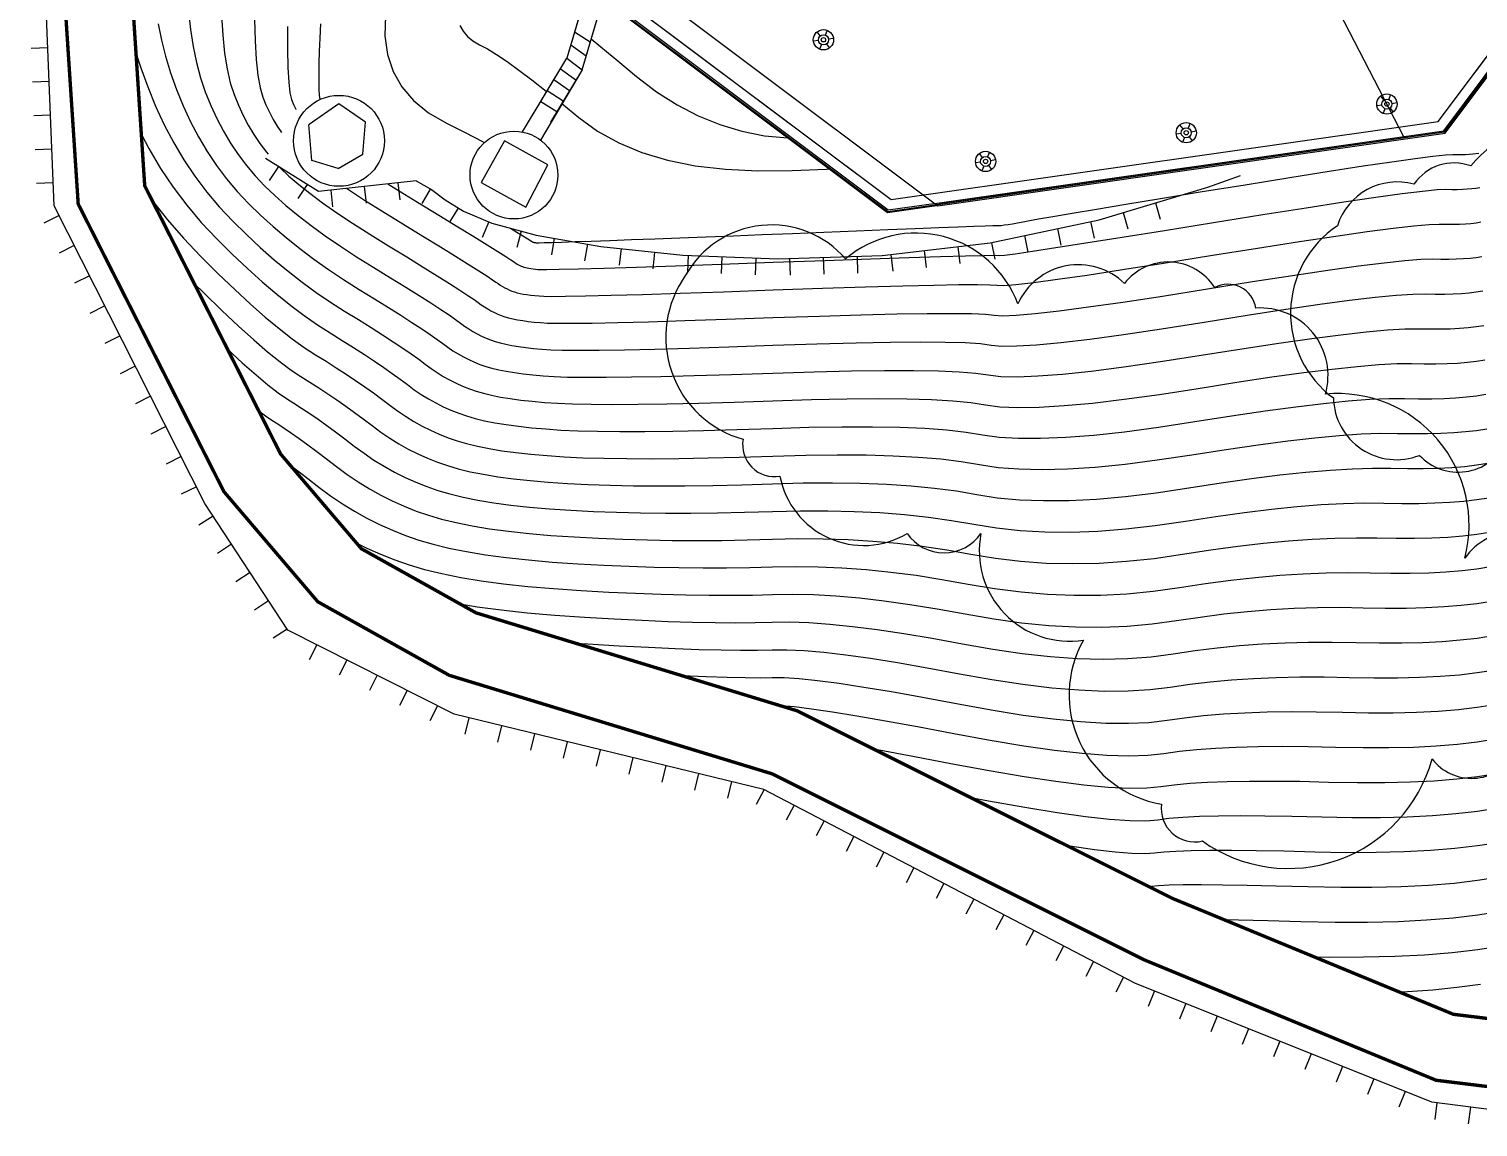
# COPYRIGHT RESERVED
# Model space of a CAD drawing. Extents: x 351134 to 737836, y 2693212 to 3319468.
# Drawn here: x 411358 to 497146, y 2694060 to 2759059 of the extents above; entities that cross this region are included whole.
import ezdxf

# ---------------------------------------------------------------- set-up
doc = ezdxf.new("R2010")
doc.units = 0
doc.linetypes.add('0', pattern=[1, 1])
for name, color, linetype in [('00景观层', 10, 'CONTINUOUS'), ('01佛教小品', 2, 'CONTINUOUS'), ('01小品', 2, 'CONTINUOUS'), ('DGX', 8, 'CONTINUOUS'), ('DLSS', 4, 'CONTINUOUS'), ('DMTZ', 3, 'CONTINUOUS'), ('地貌3', 4, '0'), ('垣栅', 8, '0'), ('居民地', 4, '0'), ('绿化', 3, 'CONTINUOUS')]:
    doc.layers.add(name, color=color, linetype=linetype)
doc.linetypes.add('FENCELINE2', pattern='A,6.35,-2.54,[132,ltypeshp.shx,S=2.54,R=0,X=-2.54,Y=0],-2.54,25.4', length=36.83)

msp = doc.modelspace()

# ---------------------------------------------------------------- linework, layer by layer
at = {"layer": '00景观层', "color": 8}
for p, q in [((494790, 2753591), (512625, 2777373)), ((438611, 2766796), (462393, 2748961)), ((462393, 2748961), (494790, 2753591))]:
    msp.add_line(p, q, dxfattribs=at)
at = {"layer": '00景观层', "color": 31, "linetype": 'FENCELINE2', "ltscale": 150}
msp.add_line((495163, 2752963), (498839, 2757865), dxfattribs=at)
at = {"layer": '00景观层', "color": 31, "linetype": 'FENCELINE2'}
for p, q in [((495163, 2752963), (498839, 2757865)), ((465182, 2748678), (495163, 2752963))]:
    msp.add_line(p, q, dxfattribs=at)
at = {"layer": '00景观层', "color": 11, "linetype": 'Continuous'}
for p in [(464992, 2748727), (465202, 2748757)]:
    msp.add_line(p, (495121, 2753032), dxfattribs=at)
for points in [[(465088, 2748589), (462192, 2748175), (437913, 2766382), (433620, 2796425), (451827, 2820704), (461566, 2822095), (465554, 2822665)], [(465066, 2748737), (462232, 2748332), (438053, 2766465), (433777, 2796384), (451910, 2820564), (461587, 2821947), (465575, 2822517)], [(465202, 2748757), (495121, 2753032), (498798, 2757935)]]:
    msp.add_lwpolyline(points, dxfattribs=at)
at = {"layer": '00景观层', "color": 8, "flags": 128}
msp.add_lwpolyline([(434406, 2796223), (438611, 2766796), (462393, 2748961), (494790, 2753591), (512625, 2777373)], dxfattribs=at)
at = {"layer": '00景观层', "color": 11, "linetype": 'Continuous', "flags": 128}
msp.add_lwpolyline([(437270, 2792086), (440883, 2766807), (465162, 2748599), (495204, 2752893), (498880, 2757795)], dxfattribs=at)
at = {"layer": '00景观层', "linetype": 'Continuous', "flags": 128}
for points, elevation in [([(444863, 2762975), (443201, 2757326)], 38060), ([(444106, 2756641), (445769, 2762288)], 38060), ([(444347, 2757460), (443430, 2758102)], 38236), ([(444588, 2758280), (443658, 2758878)], 38413), ([(440578, 2752963), (443201, 2757326)], 36910), ([(443201, 2757326), (444106, 2756641)], 38058), ([(444106, 2756641), (441640, 2752486)], 38060), ([(443730, 2756022), (442816, 2756684)], 37829), ([(443354, 2755403), (442430, 2756043)], 37599), ([(441659, 2754760), (442602, 2754165)], 37140), ([(442978, 2754784), (442044, 2755401)], 37368)]:
    msp.add_lwpolyline(points, dxfattribs=dict(at, elevation=elevation))
at = {"layer": '00景观层', "linetype": 'Continuous'}
for points in [[(444863, 2762975), (443201, 2757326)], [(444106, 2756641), (445769, 2762288)], [(444347, 2757460), (443430, 2758102)], [(444588, 2758280), (443658, 2758878)], [(440578, 2752963), (443201, 2757326)], [(443201, 2757326), (444106, 2756641)], [(444106, 2756641), (441640, 2752486)], [(443730, 2756022), (442816, 2756684)], [(443354, 2755403), (442430, 2756043)], [(441659, 2754760), (442602, 2754165)], [(442978, 2754784), (442044, 2755401)]]:
    msp.add_lwpolyline(points, dxfattribs=at)
at = {"layer": '00景观层', "color": 31, "linetype": 'FENCELINE2', "ltscale": 150}
msp.add_lwpolyline([(445358, 2760893), (462212, 2748254), (495163, 2752963), (495163, 2752963)], dxfattribs=at)
at = {"layer": '00景观层', "color": 8}
msp.add_lwpolyline([(465202, 2748757), (495121, 2753032)], dxfattribs=at)
at = {"layer": '00景观层', "linetype": 'Continuous'}
for centre, radius in [((429708, 2752440, 36402), 2691), ((429708, 2752440, 36402), 2691), ((440072, 2750413, -189528), 2599), ((440072, 2750413, -189528), 2599)]:
    msp.add_circle(centre, radius, dxfattribs=at)
at = {"layer": '01佛教小品', "linetype": 'Continuous'}
for p, q in [((458616, 2758976), (458504, 2758697)), ((458097, 2758377), (457799, 2758335)), ((458208, 2758655), (458022, 2758891)), ((458282, 2758142), (458169, 2757863)), ((458763, 2757948), (458578, 2758184)), ((458987, 2758504), (458689, 2758462)), ((491381, 2755087), (491567, 2754851)), ((491863, 2754893), (491975, 2755172)), ((492048, 2754658), (492346, 2754700)), ((491158, 2754531), (491456, 2754573)), ((491528, 2754059), (491641, 2754338)), ((491937, 2754380), (492122, 2754143)), ((479688, 2753153), (479502, 2753390)), ((480096, 2753475), (479984, 2753195)), ((480467, 2753003), (480169, 2752960)), ((479577, 2752875), (479279, 2752833)), ((479761, 2752640), (479649, 2752361)), ((480243, 2752446), (480057, 2752683)), ((467809, 2751455), (467623, 2751692)), ((468217, 2751777), (468105, 2751498)), ((468587, 2751305), (468289, 2751262)), ((467697, 2751178), (467399, 2751135)), ((467882, 2750943), (467770, 2750663)), ((468364, 2750748), (468178, 2750985))]:
    msp.add_line(p, q, dxfattribs=at)
for centre, radius in [((458393, 2758420), 600), ((458393, 2758420), 299), ((458393, 2758420), 131), ((491752, 2754615), 600), ((491752, 2754615), 299), ((491752, 2754615), 131), ((479873, 2752918), 600), ((479873, 2752918), 299), ((479873, 2752918), 131), ((467993, 2751220), 600), ((467993, 2751220), 299), ((467993, 2751220), 131)]:
    msp.add_circle(centre, radius, dxfattribs=at)
at = {"layer": '01小品', "color": 2, "linetype": '0'}
for points, elevation in [([(431278, 2753550), (429707, 2754631), (427937, 2753414)], 36220), ([(429672, 2750808), (428105, 2751269), (427934, 2753410)], 36220), ([(431128, 2751658), (431277, 2753541)], 36220), ([(442070, 2751027), (439503, 2752448), (438130, 2749967), (440771, 2748507), (442070, 2751027)], 36824), ([(429672, 2750808), (431128, 2751658)], 36220)]:
    msp.add_lwpolyline(points, dxfattribs=dict(at, elevation=elevation))
for points in [[(431278, 2753550), (429707, 2754631), (427937, 2753414)], [(429672, 2750808), (428105, 2751269), (427934, 2753410)], [(431128, 2751658), (431277, 2753541)], [(442070, 2751027), (439503, 2752448), (438130, 2749967), (440771, 2748507), (442070, 2751027)], [(429672, 2750808), (431128, 2751658)]]:
    msp.add_lwpolyline(points, dxfattribs=at)
at = {"layer": 'DGX', "color": 8, "linetype": 'Continuous'}
for points, elevation in [([(420809, 2760077), (420917, 2759022), (421069, 2758019), (421266, 2757070), (421508, 2756173), (421795, 2755330), (422120, 2754529), (422479, 2753758), (422869, 2753018), (423292, 2752308), (423748, 2751628), (424237, 2750980), (424757, 2750362), (425311, 2749774), (425910, 2749198), (426569, 2748613), (427287, 2748020), (428065, 2747420), (428902, 2746811), (429799, 2746194), (430755, 2745569), (431771, 2744936), (432766, 2744327), (433660, 2743775), (434453, 2743279), (435145, 2742841), (435736, 2742459), (436226, 2742133), (436615, 2741864), (436903, 2741652), (437143, 2741474), (437389, 2741308), (437639, 2741154), (437894, 2741011), (438154, 2740880), (438420, 2740761), (438690, 2740654), (438965, 2740558), (439260, 2740472), (439587, 2740393), (439948, 2740321), (440341, 2740256), (440768, 2740199), (441228, 2740148), (441721, 2740105), (442247, 2740069), (442927, 2740045), (443883, 2740037), (445114, 2740046), (446620, 2740071), (448402, 2740112), (450460, 2740169), (452793, 2740243), (455401, 2740333), (458006, 2740420), (460328, 2740482), (462368, 2740520), (464124, 2740534), (465599, 2740525), (466790, 2740491), (467699, 2740433), (468325, 2740351), (468946, 2740291), (469841, 2740296), (471008, 2740367), (472448, 2740504), (474161, 2740707), (476148, 2740976), (478407, 2741311), (480939, 2741713), (483479, 2742118), (485760, 2742468), (487783, 2742761), (489547, 2742997), (491053, 2743178), (492301, 2743301), (493291, 2743369), (494022, 2743380), (494607, 2743368), (495160, 2743369), (495680, 2743382), (496166, 2743407), (496620, 2743444), (497040, 2743492), (497428, 2743553)], 408000), ([(422763, 2759857), (422834, 2758686), (422942, 2757632), (423089, 2756697), (423275, 2755879), (423498, 2755179), (423754, 2754550), (424035, 2753945), (424341, 2753364), (424673, 2752807), (425031, 2752274), (425414, 2751765), (425518, 2751642)], 409000), ([(432465, 2759854), (432430, 2758653), (432578, 2757549), (432910, 2756542), (433425, 2755632), (434124, 2754820), (435006, 2754104), (436072, 2753485), (437185, 2752928), (438207, 2752396), (438321, 2752335)], 413000), ([(419000, 2759358), (419195, 2758406), (419443, 2757443), (419741, 2756468), (420091, 2755481), (420487, 2754507), (420922, 2753570), (421397, 2752671), (421911, 2751808), (422465, 2750983), (423059, 2750194), (423692, 2749443), (424364, 2748729), (425072, 2748041), (425812, 2747368), (426583, 2746710), (427385, 2746067), (428219, 2745439), (429084, 2744826), (429980, 2744228), (430908, 2743646), (431811, 2743092), (432633, 2742582), (433374, 2742116), (434033, 2741693), (434610, 2741314), (435107, 2740979), (435522, 2740687), (435856, 2740438), (436152, 2740219), (436455, 2740014), (436763, 2739824), (437078, 2739648), (437399, 2739486), (437726, 2739339), (438059, 2739207), (438399, 2739089), (438762, 2738982), (439166, 2738885), (439611, 2738796), (440096, 2738716), (440622, 2738646), (441190, 2738584), (441798, 2738530), (442446, 2738486), (443234, 2738455), (444259, 2738439), (445522, 2738441), (447022, 2738459), (448760, 2738493), (450735, 2738544), (452948, 2738611), (455398, 2738694), (457845, 2738773), (460048, 2738825), (462008, 2738851), (463724, 2738850), (465197, 2738823), (466426, 2738769), (467412, 2738689), (468154, 2738582), (468894, 2738495), (469872, 2738475), (471089, 2738521), (472545, 2738634), (474240, 2738813), (476173, 2739058), (478345, 2739370), (480755, 2739748), (483170, 2740133), (485354, 2740463), (487307, 2740740), (489030, 2740963), (490521, 2741132), (491783, 2741247), (492813, 2741308), (493613, 2741316), (494279, 2741303), (494907, 2741304), (495498, 2741318), (496051, 2741346), (496567, 2741388), (497045, 2741444), (497486, 2741513)], 407000), ([(424717, 2759637), (424751, 2758350), (424816, 2757245), (424913, 2756324), (425041, 2755584), (425202, 2755028), (425387, 2754572), (425591, 2754133), (425813, 2753711), (426054, 2753307), (426312, 2752923)], 410000), ([(426662, 2759199), (426662, 2757874), (426686, 2756780), (426735, 2755916), (426808, 2755281), (426905, 2754877), (427020, 2754593), (427147, 2754320), (427162, 2754293)], 411000), ([(428617, 2759367), (428571, 2758520), (428542, 2757730), (428523, 2757030), (428513, 2756421), (428513, 2755901), (428523, 2755472), (428542, 2755133), (428570, 2754885), (428572, 2754879)], 412000), ([(436866, 2759257), (437057, 2758922), (437315, 2758622), (437640, 2758357), (438034, 2758129), (438500, 2757877), (439042, 2757543), (439662, 2757127), (440359, 2756629), (441133, 2756048), (441984, 2755385), (442018, 2755357)], 414000), ([(444647, 2758480), (445214, 2758011), (446222, 2757173), (447335, 2756247), (448516, 2755342), (449730, 2754565), (450976, 2753916), (452254, 2753397), (453565, 2753006), (454908, 2752743), (456284, 2752610), (456404, 2752609)], 415000), ([(417696, 2757589), (417975, 2756762), (418388, 2755632), (418854, 2754486), (419366, 2753383), (419925, 2752324), (420531, 2751308), (421183, 2750337), (421881, 2749409), (422626, 2748524), (423418, 2747684), (424234, 2746884), (425054, 2746122), (425878, 2745399), (426705, 2744714), (427535, 2744067), (428368, 2743458), (429205, 2742888), (430046, 2742355), (430857, 2741857), (431607, 2741390), (432294, 2740953), (432921, 2740546), (433485, 2740170), (433988, 2739825), (434429, 2739509), (434808, 2739225), (435161, 2738964), (435520, 2738720), (435887, 2738494), (436262, 2738284), (436644, 2738092), (437033, 2737918), (437429, 2737760), (437833, 2737619), (438265, 2737493), (438745, 2737377), (439274, 2737272), (439851, 2737177), (440477, 2737092), (441151, 2737019), (441874, 2736955), (442646, 2736903), (443541, 2736864), (444636, 2736841), (445931, 2736836), (447424, 2736846), (449118, 2736874), (451010, 2736918), (453102, 2736978), (455394, 2737056), (457683, 2737127), (459768, 2737169), (461648, 2737182), (463324, 2737166), (464795, 2737121), (466062, 2737048), (467125, 2736945), (467983, 2736813), (468841, 2736700), (469904, 2736655), (471171, 2736676), (472642, 2736763), (474318, 2736918), (476198, 2737140), (478283, 2737429), (480572, 2737784), (482861, 2738147), (484948, 2738459), (486831, 2738720), (488512, 2738929), (489990, 2739086), (491264, 2739193), (492336, 2739248), (493204, 2739252), (493950, 2739237), (494654, 2739238), (495316, 2739254), (495936, 2739286), (496514, 2739333), (497050, 2739395), (497544, 2739473)], 406000), ([(442897, 2754651), (442911, 2754639), (443916, 2753812), (445026, 2753003), (446270, 2752313), (447649, 2751744), (449161, 2751293), (450807, 2750963), (452587, 2750752), (454501, 2750661), (456549, 2750689), (458567, 2750770), (458842, 2750781)], 414000), ([(418010, 2752817), (418453, 2751977), (419150, 2750809), (419900, 2749691), (420703, 2748623), (421561, 2747606), (422471, 2746638), (423397, 2745727), (424297, 2744877), (425173, 2744088), (426024, 2743361), (426851, 2742695), (427653, 2742090), (428430, 2741547), (429183, 2741065), (429903, 2740623), (430580, 2740197), (431215, 2739790), (431808, 2739399), (432360, 2739026), (432869, 2738670), (433336, 2738332), (433761, 2738011), (434169, 2737708), (434586, 2737426), (435012, 2737163), (435446, 2736921), (435888, 2736698), (436339, 2736496), (436799, 2736313), (437267, 2736150), (437767, 2736004), (438324, 2735869), (438937, 2735747), (439606, 2735637), (440332, 2735539), (441113, 2735454), (441951, 2735381), (442846, 2735320), (443849, 2735273), (445013, 2735243), (446339, 2735230), (447827, 2735234), (449475, 2735255), (451286, 2735292), (453257, 2735346), (455390, 2735417), (457522, 2735480), (459487, 2735512), (461288, 2735513), (462924, 2735482), (464394, 2735420), (465698, 2735326), (466838, 2735201), (467812, 2735044), (468789, 2734905), (469936, 2734834), (471252, 2734830), (472739, 2734893), (474396, 2735024), (476223, 2735222), (478221, 2735487), (480388, 2735820), (482553, 2736162), (484542, 2736455), (486356, 2736699), (487994, 2736894), (489458, 2737041), (490746, 2737139), (491858, 2737187), (492796, 2737188), (493622, 2737172), (494402, 2737173), (495135, 2737191), (495822, 2737226), (496462, 2737278), (497055, 2737347), (497602, 2737433)], 405000), ([(439865, 2747263), (440237, 2747035), (440702, 2746750), (440987, 2746575), (441093, 2746508), (441109, 2746496), (441125, 2746485), (441142, 2746475), (441158, 2746465), (441176, 2746456), (441193, 2746448), (441211, 2746441), (441230, 2746435), (441249, 2746429), (441271, 2746424), (441295, 2746419), (441321, 2746415), (441350, 2746411), (441380, 2746408), (441413, 2746405), (441448, 2746402), (441567, 2746403), (441850, 2746411), (442299, 2746425), (442913, 2746445), (443692, 2746471), (444636, 2746504), (445746, 2746543), (447020, 2746588), (448416, 2746639), (449889, 2746694), (451439, 2746753), (453066, 2746816), (454771, 2746884), (456552, 2746955), (458412, 2747031), (460348, 2747112), (462206, 2747189), (463829, 2747255), (465217, 2747310), (466371, 2747354), (467290, 2747388), (467975, 2747411), (468424, 2747423), (468640, 2747424), (468756, 2747425), (468908, 2747436), (469097, 2747457), (469322, 2747489), (469584, 2747530), (469882, 2747581), (470216, 2747642), (470587, 2747714), (471127, 2747814), (471968, 2747961), (473112, 2748156), (474557, 2748399), (476304, 2748689), (478353, 2749026), (480704, 2749411), (483356, 2749843), (486001, 2750270), (488330, 2750639), (490342, 2750950), (492038, 2751203), (493417, 2751398), (494480, 2751535), (495227, 2751615), (495657, 2751636), (495922, 2751631), (496171, 2751631), (496406, 2751637), (496626, 2751648), (496831, 2751665), (497020, 2751687), (497196, 2751714)], 412000), ([(426203, 2750876), (426257, 2750819), (426748, 2750354), (427326, 2749858), (427992, 2749331), (428745, 2748773), (429586, 2748183), (430514, 2747562), (431530, 2746910), (432633, 2746226), (433720, 2745562), (434686, 2744967), (435532, 2744443), (436257, 2743988), (436861, 2743603), (437345, 2743287), (437708, 2743042), (437951, 2742866), (438135, 2742730), (438323, 2742602), (438514, 2742484), (438710, 2742375), (438910, 2742274), (439113, 2742183), (439320, 2742101), (439531, 2742027), (439757, 2741961), (440008, 2741900), (440284, 2741845), (440586, 2741796), (440913, 2741752), (441266, 2741713), (441644, 2741680), (442047, 2741653), (442620, 2741636), (443506, 2741636), (444705, 2741651), (446218, 2741683), (448045, 2741731), (450185, 2741795), (452638, 2741876), (455405, 2741972), (458168, 2742066), (460608, 2742138), (462728, 2742189), (464525, 2742218), (466000, 2742226), (467154, 2742212), (467986, 2742177), (468496, 2742120), (468999, 2742086), (469809, 2742116), (470926, 2742213), (472351, 2742374), (474083, 2742602), (476122, 2742895), (478469, 2743253), (481123, 2743677), (483787, 2744104), (486166, 2744472), (488258, 2744781), (490065, 2745032), (491585, 2745223), (492820, 2745356), (493768, 2745429), (494431, 2745444), (494936, 2745434), (495413, 2745435), (495861, 2745446), (496281, 2745467), (496672, 2745499), (497035, 2745541), (497370, 2745594)], 409000), ([(430166, 2749625), (430270, 2749555), (431230, 2748930), (432305, 2748250), (433496, 2747516), (434675, 2746797), (435713, 2746160), (436611, 2745606), (437369, 2745135), (437987, 2744747), (438464, 2744442), (438801, 2744219), (438998, 2744080), (439126, 2743985), (439257, 2743897), (439390, 2743814), (439526, 2743738), (439665, 2743668), (439807, 2743605), (439951, 2743548), (440097, 2743496), (440254, 2743450), (440429, 2743408), (440621, 2743370), (440831, 2743335), (441059, 2743305), (441304, 2743278), (441567, 2743255), (441847, 2743236), (442312, 2743227), (443129, 2743234), (444297, 2743256), (445816, 2743295), (447687, 2743350), (449909, 2743421), (452483, 2743508), (455409, 2743611), (458329, 2743712), (460889, 2743795), (463087, 2743858), (464925, 2743902), (466402, 2743928), (467518, 2743934), (468273, 2743921), (468667, 2743889), (469051, 2743881), (469777, 2743937), (470845, 2744058), (472254, 2744245), (474005, 2744496), (476097, 2744813), (478531, 2745194), (481306, 2745641), (484096, 2746089), (486572, 2746476), (488734, 2746802), (490582, 2747066), (492117, 2747269), (493338, 2747410), (494246, 2747489), (494840, 2747508), (495265, 2747499), (495666, 2747500), (496043, 2747509), (496396, 2747527), (496725, 2747554), (497030, 2747590), (497312, 2747634)], 410000), ([(432607, 2749885), (433080, 2749591), (434359, 2748806), (435629, 2748031), (436740, 2747352), (437690, 2746769), (438481, 2746282), (439112, 2745891), (439583, 2745596), (439894, 2745397), (440045, 2745294), (440117, 2745241), (440191, 2745191), (440266, 2745144), (440342, 2745102), (440420, 2745062), (440500, 2745027), (440581, 2744994), (440664, 2744966), (440752, 2744940), (440850, 2744916), (440958, 2744895), (441076, 2744875), (441204, 2744858), (441342, 2744843), (441490, 2744830), (441648, 2744819), (442005, 2744817), (442752, 2744832), (443888, 2744862), (445414, 2744907), (447329, 2744969), (449634, 2745047), (452328, 2745140), (455412, 2745250), (458491, 2745359), (461169, 2745451), (463447, 2745527), (465325, 2745586), (466804, 2745629), (467882, 2745656), (468560, 2745665), (468838, 2745658), (469104, 2745676), (469746, 2745758), (470763, 2745904), (472157, 2746115), (473926, 2746391), (476072, 2746731), (478593, 2747136), (481490, 2747605), (484405, 2748075), (486978, 2748481), (489209, 2748823), (491100, 2749100), (492649, 2749314), (493857, 2749464), (494723, 2749550), (495248, 2749572), (495593, 2749565), (495918, 2749566), (496224, 2749573), (496511, 2749588), (496778, 2749609), (497025, 2749638), (497254, 2749674)], 411000), ([(418620, 2748966), (418678, 2748884), (419553, 2747766), (420502, 2746669), (421525, 2745593), (422559, 2744570), (423540, 2743632), (424468, 2742778), (425344, 2742008), (426167, 2741323), (426938, 2740723), (427656, 2740207), (428321, 2739775), (428948, 2739388), (429553, 2739005), (430136, 2738626), (430696, 2738252), (431234, 2737882), (431750, 2737516), (432243, 2737154), (432714, 2736797), (433178, 2736453), (433652, 2736132), (434136, 2735833), (434630, 2735557), (435133, 2735304), (435646, 2735074), (436168, 2734866), (436701, 2734681), (437270, 2734514), (437903, 2734361), (438600, 2734222), (439361, 2734097), (440186, 2733986), (441075, 2733889), (442028, 2733806), (443045, 2733736), (444156, 2733682), (445390, 2733645), (446748, 2733625), (448229, 2733622), (449833, 2733636), (451561, 2733666), (453412, 2733714), (455387, 2733778), (457360, 2733834), (459207, 2733856), (460928, 2733844), (462523, 2733798), (463992, 2733718), (465335, 2733604), (466551, 2733457), (467641, 2733275), (468736, 2733110), (469967, 2733013), (471334, 2732984), (472836, 2733023), (474475, 2733129), (476249, 2733304), (478159, 2733546), (480204, 2733855), (482244, 2734176), (484136, 2734450), (485880, 2734678), (487477, 2734860), (488926, 2734995), (490227, 2735084), (491381, 2735127), (492387, 2735123), (493293, 2735106), (494149, 2735107), (494953, 2735127), (495707, 2735165), (496409, 2735223), (497060, 2735298), (497661, 2735393)], 404000), ([(421143, 2743988), (421721, 2743413), (422783, 2742386), (423764, 2741467), (424664, 2740655), (425484, 2739951), (426222, 2739355), (426881, 2738866), (427458, 2738485), (427994, 2738153), (428527, 2737812), (429057, 2737463), (429584, 2737105), (430109, 2736738), (430631, 2736362), (431150, 2735977), (431666, 2735583), (432187, 2735198), (432718, 2734838), (433260, 2734503), (433813, 2734194), (434377, 2733910), (434952, 2733652), (435538, 2733419), (436135, 2733212), (436772, 2733025), (437482, 2732853), (438263, 2732698), (439116, 2732558), (440041, 2732433), (441037, 2732324), (442105, 2732231), (443245, 2732153), (444463, 2732092), (445767, 2732047), (447156, 2732020), (448631, 2732010), (450191, 2732017), (451836, 2732040), (453567, 2732081), (455383, 2732139), (457199, 2732188), (458927, 2732199), (460568, 2732175), (462123, 2732114), (463590, 2732017), (464971, 2731883), (466264, 2731713), (467470, 2731506), (468684, 2731315), (469999, 2731193), (471416, 2731139), (472934, 2731153), (474553, 2731235), (476274, 2731385), (478097, 2731604), (480021, 2731891), (481935, 2732190), (483730, 2732446), (485405, 2732658), (486959, 2732826), (488394, 2732950), (489709, 2733030), (490903, 2733067), (491978, 2733059), (492965, 2733040), (493896, 2733042), (494772, 2733063), (495592, 2733105), (496356, 2733167), (497065, 2733250), (497719, 2733352)], 403000), ([(423106, 2740113), (423984, 2739302), (424800, 2738579), (425507, 2737987), (426106, 2737525), (426595, 2737195), (427039, 2736918), (427500, 2736620), (427978, 2736300), (428472, 2735958), (428984, 2735593), (429512, 2735207), (430057, 2734799), (430619, 2734369), (431196, 2733942), (431784, 2733544), (432385, 2733173), (432997, 2732831), (433622, 2732516), (434259, 2732230), (434908, 2731972), (435568, 2731742), (436275, 2731535), (437061, 2731346), (437926, 2731173), (438871, 2731018), (439895, 2730880), (440999, 2730759), (442182, 2730656), (443445, 2730570), (444770, 2730501), (446144, 2730449), (447565, 2730415), (449033, 2730398), (450548, 2730397), (452111, 2730415), (453722, 2730449), (455379, 2730501), (457037, 2730541), (458647, 2730543), (460209, 2730506), (461723, 2730430), (463189, 2730315), (464607, 2730161), (465977, 2729968), (467299, 2729737), (468631, 2729520), (470031, 2729372), (471497, 2729293), (473031, 2729282), (474631, 2729340), (476299, 2729467), (478035, 2729663), (479837, 2729927), (481627, 2730205), (483324, 2730442), (484929, 2730637), (486442, 2730791), (487862, 2730904), (489190, 2730976), (490426, 2731006), (491569, 2730995), (492636, 2730975), (493643, 2730976), (494590, 2731000), (495477, 2731045), (496304, 2731112), (497070, 2731201), (497777, 2731312)], 402000), ([(424951, 2736473), (425355, 2736160), (425733, 2735904), (426085, 2735683), (426473, 2735427), (426899, 2735136), (427360, 2734810), (427858, 2734449), (428393, 2734053), (428964, 2733622), (429572, 2733155), (430204, 2732687), (430850, 2732249), (431509, 2731843), (432181, 2731467), (432867, 2731122), (433565, 2730808), (434277, 2730525), (435002, 2730273), (435777, 2730046), (436640, 2729838), (437589, 2729649), (438626, 2729478), (439750, 2729327), (440961, 2729194), (442259, 2729081), (443644, 2728987), (445078, 2728910), (446521, 2728851), (447973, 2728810), (449435, 2728785), (450906, 2728778), (452386, 2728789), (453876, 2728817), (455376, 2728862), (456876, 2728895), (458367, 2728887), (459849, 2728837), (461322, 2728746), (462787, 2728613), (464243, 2728440), (465690, 2728224), (467128, 2727968), (468579, 2727725), (470062, 2727552), (471579, 2727447), (473128, 2727412), (474710, 2727446), (476325, 2727549), (477972, 2727721), (479653, 2727963), (481318, 2728219), (482918, 2728437), (484453, 2728616), (485924, 2728757), (487330, 2728859), (488672, 2728922), (489948, 2728946), (491160, 2728931), (492308, 2728909), (493391, 2728911), (494409, 2728936), (495362, 2728985), (496251, 2729057), (497075, 2729153), (497835, 2729272)], 401000), ([(426816, 2733243), (427274, 2732899), (427871, 2732444), (428524, 2731941), (429213, 2731432), (429916, 2730955), (430633, 2730513), (431365, 2730104), (432111, 2729728), (432872, 2729387), (433647, 2729078), (434436, 2728804), (435280, 2728557), (436219, 2728330), (437253, 2728124), (438381, 2727939), (439604, 2727774), (440923, 2727630), (442336, 2727506), (443844, 2727403), (445385, 2727319), (446898, 2727253), (448381, 2727204), (449837, 2727173), (451264, 2727159), (452662, 2727163), (454031, 2727184), (455372, 2727223), (456714, 2727248), (458086, 2727230), (459489, 2727168), (460922, 2727062), (462385, 2726912), (463879, 2726718), (465403, 2726480), (466958, 2726199), (468527, 2725930), (470094, 2725731), (471660, 2725601), (473225, 2725542), (474788, 2725551), (476350, 2725631), (477910, 2725780), (479469, 2725998), (481009, 2726234), (482512, 2726433), (483978, 2726596), (485407, 2726723), (486798, 2726813), (488153, 2726867), (489471, 2726885), (490752, 2726867), (491979, 2726844), (493138, 2726845), (494227, 2726872), (495247, 2726924), (496198, 2727002), (497080, 2727104), (497893, 2727232)], 400000), ([(430735, 2728647), (431356, 2728334), (432178, 2727965), (433016, 2727632), (433870, 2727335), (434783, 2727067), (435798, 2726822), (436916, 2726599), (438136, 2726399), (439459, 2726221), (440885, 2726065), (442413, 2725931), (444044, 2725820), (445692, 2725729), (447274, 2725655), (448790, 2725599), (450239, 2725561), (451621, 2725540), (452937, 2725537), (454186, 2725552), (455369, 2725584), (456553, 2725602), (457806, 2725574), (459129, 2725499), (460522, 2725378), (461984, 2725210), (463515, 2724996), (465116, 2724736), (466787, 2724430), (468474, 2724135), (470126, 2723910), (471742, 2723756), (473322, 2723671), (474866, 2723657), (476375, 2723713), (477848, 2723838), (479286, 2724034), (480701, 2724248), (482106, 2724429), (483502, 2724575), (484889, 2724688), (486266, 2724768), (487635, 2724813), (488993, 2724825), (490343, 2724803), (491651, 2724778), (492885, 2724780), (494046, 2724808), (495132, 2724864), (496146, 2724946), (497085, 2725055), (497951, 2725192)], 399000), ([(436877, 2725026), (437891, 2724859), (439314, 2724668), (440847, 2724500), (442490, 2724356), (444243, 2724237), (446000, 2724138), (447651, 2724057), (449198, 2723994), (450641, 2723949), (451979, 2723921), (453212, 2723911), (454341, 2723919), (455365, 2723945), (456391, 2723956), (457526, 2723917), (458769, 2723830), (460121, 2723694), (461582, 2723509), (463151, 2723275), (464829, 2722992), (466616, 2722661), (468422, 2722340), (470157, 2722090), (471823, 2721910), (473419, 2721801), (474945, 2721762), (476401, 2721794), (477786, 2721897), (479102, 2722070), (480392, 2722263), (481700, 2722424), (483027, 2722555), (484371, 2722654), (485735, 2722722), (487116, 2722759), (488516, 2722765), (489934, 2722739), (491322, 2722713), (492632, 2722714), (493864, 2722745), (495018, 2722804), (496093, 2722891), (497090, 2723007), (498009, 2723151)], 398000), ([(443700, 2722704), (444443, 2722653), (446307, 2722547), (448028, 2722459), (449607, 2722389), (451043, 2722336), (452336, 2722302), (453487, 2722286), (454496, 2722287), (455361, 2722307), (456230, 2722309), (457246, 2722261), (458409, 2722161), (459721, 2722010), (461180, 2721807), (462787, 2721553), (464542, 2721248), (466445, 2720892), (468369, 2720545), (470189, 2720269), (471905, 2720064), (473516, 2719931), (475023, 2719868), (476426, 2719876), (477724, 2719955), (478918, 2720106), (480083, 2720277), (481294, 2720420), (482551, 2720534), (483854, 2720620), (485203, 2720676), (486598, 2720705), (488038, 2720704), (489525, 2720675), (490994, 2720647), (492379, 2720649), (493682, 2720681), (494903, 2720743), (496040, 2720836), (497095, 2720958), (498067, 2721111)], 397000), ([(449992, 2720785), (450015, 2720784), (451445, 2720724), (452694, 2720683), (453763, 2720660), (454650, 2720655), (455358, 2720668), (456068, 2720663), (456965, 2720604), (458050, 2720492), (459321, 2720326), (460779, 2720106), (462423, 2719832), (464255, 2719504), (466274, 2719122), (468317, 2718750), (470221, 2718449), (471986, 2718219), (473613, 2718060), (475102, 2717973), (476451, 2717958), (477662, 2718014), (478735, 2718141), (479775, 2718291), (480888, 2718415), (482075, 2718513), (483336, 2718585), (484671, 2718631), (486079, 2718650), (487561, 2718644), (489116, 2718611), (490665, 2718581), (492127, 2718583), (493501, 2718617), (494788, 2718683), (495988, 2718780), (497100, 2718910), (498125, 2719071)], 396000), ([(455779, 2719019), (455907, 2719017), (456685, 2718948), (457690, 2718823), (458920, 2718642), (460377, 2718404), (462060, 2718110), (463968, 2717760), (466103, 2717353), (468264, 2716955), (470252, 2716628), (472068, 2716373), (473710, 2716190), (475180, 2716079), (476476, 2716040), (477600, 2716073), (478551, 2716177), (479466, 2716306), (480482, 2716411), (481600, 2716493), (482819, 2716551), (484139, 2716585), (485561, 2716596), (487083, 2716583), (488708, 2716547), (490337, 2716516), (491874, 2716518), (493319, 2716554), (494673, 2716623), (495935, 2716725), (497105, 2716861), (498184, 2717031)], 395000), ([(461316, 2716458), (461696, 2716388), (463681, 2716016), (465932, 2715584), (468212, 2715160), (470284, 2714807), (472149, 2714527), (473807, 2714320), (475258, 2714184), (476502, 2714122), (477538, 2714131), (478367, 2714213), (479157, 2714320), (480076, 2714407), (481124, 2714472), (482301, 2714516), (483607, 2714540), (485042, 2714542), (486606, 2714523), (488299, 2714483), (490008, 2714450), (491621, 2714453), (493138, 2714490), (494558, 2714562), (495882, 2714670), (497110, 2714813), (498242, 2714990)], 394000), ([(467113, 2713561), (468159, 2713365), (470316, 2712987), (472231, 2712682), (473905, 2712449), (475337, 2712290), (476527, 2712203), (477476, 2712190), (478184, 2712249), (478849, 2712335), (479670, 2712402), (480649, 2712452), (481784, 2712482), (483075, 2712494), (484524, 2712488), (486128, 2712463), (487890, 2712419), (489680, 2712385), (491368, 2712387), (492956, 2712426), (494443, 2712502), (495830, 2712615), (497115, 2712764), (498300, 2712950)], 393000), ([(472750, 2710744), (472986, 2710706), (474433, 2710496), (475658, 2710349), (476660, 2710264), (477441, 2710243), (478000, 2710284), (478540, 2710349), (479264, 2710398), (480173, 2710431), (481266, 2710448), (482543, 2710449), (484005, 2710433), (485651, 2710402), (487481, 2710355), (489351, 2710319), (491116, 2710322), (492775, 2710362), (494328, 2710442), (495777, 2710559), (497120, 2710716), (498358, 2710910)], 392000), ([(477629, 2708306), (477816, 2708320), (478231, 2708364), (478858, 2708394), (479697, 2708410), (480748, 2708413), (482012, 2708403), (483487, 2708379), (485174, 2708342), (487073, 2708291), (489023, 2708254), (490863, 2708256), (492593, 2708299), (494214, 2708381), (495724, 2708504), (497125, 2708667), (498416, 2708870)], 391000), ([(482082, 2706344), (482968, 2706325), (484696, 2706281), (486664, 2706227), (488694, 2706188), (490610, 2706191), (492412, 2706235), (494099, 2706321), (495672, 2706449), (497130, 2706618), (498474, 2706830)], 390000), ([(487425, 2704141), (488366, 2704122), (490357, 2704125), (492230, 2704171), (493984, 2704261), (495619, 2704394), (497135, 2704570), (498532, 2704789)], 389000), ([(492466, 2702061), (492977, 2702081), (494463, 2702183), (495900, 2702329), (497289, 2702517)], 388000)]:
    msp.add_lwpolyline(points, dxfattribs=dict(at, elevation=elevation))
for points in [[(422763, 2759857), (422834, 2758686), (422942, 2757632), (423089, 2756697), (423275, 2755879), (423498, 2755179), (423754, 2754550), (424035, 2753945), (424341, 2753364), (424673, 2752807), (425031, 2752274), (425414, 2751765), (425518, 2751642)], [(432465, 2759854), (432430, 2758653), (432578, 2757549), (432910, 2756542), (433425, 2755632), (434124, 2754820), (435006, 2754104), (436072, 2753485), (437185, 2752928), (438207, 2752396), (438321, 2752335)], [(424717, 2759637), (424751, 2758350), (424816, 2757245), (424913, 2756324), (425041, 2755584), (425202, 2755028), (425387, 2754572), (425591, 2754133), (425813, 2753711), (426054, 2753307), (426312, 2752923)], [(426662, 2759199), (426662, 2757874), (426686, 2756780), (426735, 2755916), (426808, 2755281), (426905, 2754877), (427020, 2754593), (427147, 2754320), (427162, 2754293)], [(428617, 2759367), (428571, 2758520), (428542, 2757730), (428523, 2757030), (428513, 2756421), (428513, 2755901), (428523, 2755472), (428542, 2755133), (428570, 2754885), (428572, 2754879)], [(436866, 2759257), (437057, 2758922), (437315, 2758622), (437640, 2758357), (438034, 2758129), (438500, 2757877), (439042, 2757543), (439662, 2757127), (440359, 2756629), (441133, 2756048), (441984, 2755385), (442018, 2755357)], [(444647, 2758480), (445214, 2758011), (446222, 2757173), (447335, 2756247), (448516, 2755342), (449730, 2754565), (450976, 2753916), (452254, 2753397), (453565, 2753006), (454908, 2752743), (456284, 2752610), (456404, 2752609)], [(442897, 2754651), (442911, 2754639), (443916, 2753812), (445026, 2753003), (446270, 2752313), (447649, 2751744), (449161, 2751293), (450807, 2750963), (452587, 2750752), (454501, 2750661), (456549, 2750689), (458567, 2750770), (458842, 2750781)], [(439865, 2747263), (440237, 2747035), (440702, 2746750), (440987, 2746575), (441093, 2746508), (441109, 2746496), (441125, 2746485), (441142, 2746475), (441158, 2746465), (441176, 2746456), (441193, 2746448), (441211, 2746441), (441230, 2746435), (441249, 2746429), (441271, 2746424), (441295, 2746419), (441321, 2746415), (441350, 2746411), (441380, 2746408), (441413, 2746405), (441448, 2746402), (441567, 2746403), (441850, 2746411), (442299, 2746425), (442913, 2746445), (443692, 2746471), (444636, 2746504), (445746, 2746543), (447020, 2746588), (448416, 2746639), (449889, 2746694), (451439, 2746753), (453066, 2746816), (454771, 2746884), (456552, 2746955), (458412, 2747031), (460348, 2747112), (462206, 2747189), (463829, 2747255), (465217, 2747310), (466371, 2747354), (467290, 2747388), (467975, 2747411), (468424, 2747423), (468640, 2747424), (468756, 2747425), (468908, 2747436), (469097, 2747457), (469322, 2747489), (469584, 2747530), (469882, 2747581), (470216, 2747642), (470587, 2747714), (471127, 2747814), (471968, 2747961), (473112, 2748156), (474557, 2748399), (476304, 2748689), (478353, 2749026), (480704, 2749411), (483356, 2749843), (486001, 2750270), (488330, 2750639), (490342, 2750950), (492038, 2751203), (493417, 2751398), (494480, 2751535), (495227, 2751615), (495657, 2751636), (495922, 2751631), (496171, 2751631), (496406, 2751637), (496626, 2751648), (496831, 2751665), (497020, 2751687), (497196, 2751714)], [(432607, 2749885), (433080, 2749591), (434359, 2748806), (435629, 2748031), (436740, 2747352), (437690, 2746769), (438481, 2746282), (439112, 2745891), (439583, 2745596), (439894, 2745397), (440045, 2745294), (440117, 2745241), (440191, 2745191), (440266, 2745144), (440342, 2745102), (440420, 2745062), (440500, 2745027), (440581, 2744994), (440664, 2744966), (440752, 2744940), (440850, 2744916), (440958, 2744895), (441076, 2744875), (441204, 2744858), (441342, 2744843), (441490, 2744830), (441648, 2744819), (442005, 2744817), (442752, 2744832), (443888, 2744862), (445414, 2744907), (447329, 2744969), (449634, 2745047), (452328, 2745140), (455412, 2745250), (458491, 2745359), (461169, 2745451), (463447, 2745527), (465325, 2745586), (466804, 2745629), (467882, 2745656), (468560, 2745665), (468838, 2745658), (469104, 2745676), (469746, 2745758), (470763, 2745904), (472157, 2746115), (473926, 2746391), (476072, 2746731), (478593, 2747136), (481490, 2747605), (484405, 2748075), (486978, 2748481), (489209, 2748823), (491100, 2749100), (492649, 2749314), (493857, 2749464), (494723, 2749550), (495248, 2749572), (495593, 2749565), (495918, 2749566), (496224, 2749573), (496511, 2749588), (496778, 2749609), (497025, 2749638), (497254, 2749674)]]:
    msp.add_lwpolyline(points, dxfattribs=at)
at = {"layer": 'DLSS', "linetype": 'Continuous'}
for p, q in [((414272, 2748697, 366768), (413417, 2761694, 366768)), ((414272, 2748697, 366768), (413417, 2761694, 366768)), ((422901, 2731669, 366768), (414272, 2748697, 366768)), ((428459, 2725151, 366768), (422901, 2731669, 366768)), ((436244, 2720797, 366768), (428459, 2725151, 366768)), ((455345, 2714970, 366768), (436244, 2720797, 366768)), ((477407, 2703946, 366768), (455345, 2714970, 366768)), ((494666, 2696827, 366768), (477407, 2703946, 366768)), ((506271, 2695412, 366768), (494666, 2696827, 366768))]:
    msp.add_line(p, q, dxfattribs=at)
at = {"layer": 'DLSS', "linetype": 'Continuous', "const_width": 200, "elevation": 366768, "flags": 128}
msp.add_lwpolyline([(506271, 2695412), (494666, 2696827), (477407, 2703946), (455345, 2714970), (436244, 2720797), (428459, 2725151), (422901, 2731669), (414272, 2748697), (413417, 2761694), (415141, 2772063), (414981, 2778555), (413506, 2788944), (414571, 2800912), (430094, 2820406), (439725, 2834918), (448108, 2841923), (454337, 2843268), (461223, 2841275), (465164, 2835489), (465558, 2827047), (465575, 2822517)], dxfattribs=at)
at = {"layer": 'DLSS', "linetype": 'Continuous', "const_width": 200, "flags": 128}
msp.add_lwpolyline([(506089, 2699464), (495689, 2700732), (479066, 2707588), (456833, 2718698), (437822, 2724497), (431037, 2728292), (426254, 2733902), (418210, 2749775), (417439, 2761494), (419149, 2771781), (418974, 2778886), (417531, 2789049), (418449, 2799360), (433331, 2818050), (442736, 2832221), (449916, 2838221), (454195, 2839145), (458728, 2837833), (461221, 2834172), (461558, 2826946), (461577, 2821945)], dxfattribs=at)
at = {"layer": 'DMTZ', "linetype": 'Continuous', "flags": 128}
for points in [[(629734, 2787949), (619914, 2769325), (599829, 2749340), (589265, 2735499), (577112, 2716206), (547377, 2702284), (505934, 2694060), (494420, 2695528), (476821, 2702578), (454868, 2714039), (436521, 2718498), (426691, 2723465), (421768, 2730973), (412852, 2748588), (412343, 2761307), (413844, 2771845), (413632, 2778034), (411830, 2788572), (411358, 2803401), (429386, 2820857), (438719, 2835145), (438826, 2842143), (444513, 2850900)], [(629734, 2787949), (619914, 2769325), (599829, 2749340), (589265, 2735499), (577112, 2716206), (547377, 2702284), (505934, 2694060), (494420, 2695528), (476821, 2702578), (454868, 2714039), (436521, 2718498), (426691, 2723465), (421768, 2730973), (412852, 2748588), (412343, 2761307), (413844, 2771845), (413632, 2778034), (411830, 2788572), (411358, 2803401), (429386, 2820857), (438719, 2835145), (438826, 2842143), (444513, 2850900)], [(412477, 2757948), (411478, 2757908)], [(412477, 2757948), (411478, 2757908)], [(412557, 2755950), (411558, 2755910)], [(412557, 2755950), (411558, 2755910)], [(412637, 2753952), (411638, 2753912)], [(412637, 2753952), (411638, 2753912)], [(412717, 2751953), (411718, 2751913)], [(412717, 2751953), (411718, 2751913)], [(412797, 2749955), (411798, 2749915)], [(412797, 2749955), (411798, 2749915)], [(413137, 2748024), (412245, 2747572)], [(413137, 2748024), (412245, 2747572)], [(414041, 2746240), (413148, 2745788)], [(414041, 2746240), (413148, 2745788)], [(414944, 2744455), (414052, 2744004)], [(414944, 2744455), (414052, 2744004)], [(415847, 2742671), (414955, 2742219)], [(415847, 2742671), (414955, 2742219)], [(416750, 2740886), (415858, 2740435)], [(416750, 2740886), (415858, 2740435)], [(417653, 2739102), (416761, 2738650)], [(417653, 2739102), (416761, 2738650)], [(418557, 2737317), (417664, 2736866)], [(418557, 2737317), (417664, 2736866)], [(419460, 2735533), (418568, 2735081)], [(419460, 2735533), (418568, 2735081)], [(420363, 2733749), (419471, 2733297)], [(420363, 2733749), (419471, 2733297)], [(421266, 2731964), (420374, 2731513)], [(421266, 2731964), (420374, 2731513)], [(422255, 2730229), (421419, 2729681)], [(422255, 2730229), (421419, 2729681)], [(423352, 2728557), (422516, 2728009)], [(423352, 2728557), (422516, 2728009)], [(424449, 2726884), (423613, 2726336)], [(424449, 2726884), (423613, 2726336)], [(425545, 2725212), (424709, 2724664)], [(425545, 2725212), (424709, 2724664)], [(426642, 2723539), (425806, 2722991)], [(426642, 2723539), (425806, 2722991)], [(428396, 2722603), (427945, 2721710)], [(428396, 2722603), (427945, 2721710)], [(430182, 2721701), (429731, 2720808)], [(430182, 2721701), (429731, 2720808)], [(431967, 2720799), (431516, 2719907)], [(431967, 2720799), (431516, 2719907)], [(433752, 2719897), (433301, 2719005)], [(433752, 2719897), (433301, 2719005)], [(435537, 2718995), (435086, 2718103)], [(435537, 2718995), (435086, 2718103)], [(437393, 2718286), (437157, 2717314)], [(437393, 2718286), (437157, 2717314)], [(439336, 2717814), (439100, 2716842)], [(439336, 2717814), (439100, 2716842)], [(441280, 2717341), (441043, 2716369)], [(441280, 2717341), (441043, 2716369)], [(443223, 2716869), (442987, 2715897)], [(443223, 2716869), (442987, 2715897)], [(445167, 2716397), (444930, 2715425)], [(445167, 2716397), (444930, 2715425)], [(447110, 2715924), (446874, 2714953)], [(447110, 2715924), (446874, 2714953)], [(449053, 2715452), (448817, 2714480)], [(449053, 2715452), (448817, 2714480)], [(450997, 2714980), (450761, 2714008)], [(450997, 2714980), (450761, 2714008)], [(452940, 2714507), (452704, 2713536)], [(452940, 2714507), (452704, 2713536)], [(454882, 2714031), (454419, 2713145)], [(454882, 2714031), (454419, 2713145)], [(456655, 2713106), (456192, 2712219)], [(456655, 2713106), (456192, 2712219)], [(458428, 2712180), (457965, 2711294)], [(458428, 2712180), (457965, 2711294)], [(460201, 2711255), (459738, 2710368)], [(460201, 2711255), (459738, 2710368)], [(461974, 2710329), (461511, 2709442)], [(461974, 2710329), (461511, 2709442)], [(463747, 2709403), (463284, 2708517)], [(463747, 2709403), (463284, 2708517)], [(465520, 2708478), (465057, 2707591)], [(465520, 2708478), (465057, 2707591)], [(467293, 2707552), (466830, 2706666)], [(467293, 2707552), (466830, 2706666)], [(469066, 2706627), (468603, 2705740)], [(469066, 2706627), (468603, 2705740)], [(470839, 2705701), (470376, 2704814)], [(470839, 2705701), (470376, 2704814)], [(472612, 2704775), (472149, 2703889)], [(472612, 2704775), (472149, 2703889)], [(474385, 2703850), (473922, 2702963)], [(474385, 2703850), (473922, 2702963)], [(476157, 2702924), (475695, 2702038)], [(476157, 2702924), (475695, 2702038)], [(477983, 2702112), (477611, 2701184)], [(477983, 2702112), (477611, 2701184)], [(479839, 2701369), (479467, 2700440)], [(479839, 2701369), (479467, 2700440)], [(481696, 2700625), (481324, 2699697)], [(481696, 2700625), (481324, 2699697)], [(483552, 2699881), (483181, 2698953)], [(483552, 2699881), (483181, 2698953)], [(485409, 2699137), (485037, 2698209)], [(485409, 2699137), (485037, 2698209)], [(487266, 2698394), (486894, 2697465)], [(487266, 2698394), (486894, 2697465)], [(489122, 2697650), (488750, 2696722)], [(489122, 2697650), (488750, 2696722)], [(490979, 2696906), (490607, 2695978)], [(490979, 2696906), (490607, 2695978)], [(492835, 2696163), (492463, 2695234)], [(492835, 2696163), (492463, 2695234)], [(494711, 2695491), (494584, 2694499)], [(494711, 2695491), (494584, 2694499)], [(496694, 2695238), (496568, 2694246)], [(496694, 2695238), (496568, 2694246)]]:
    msp.add_lwpolyline(points, dxfattribs=at)
at = {"layer": 'DMTZ', "linetype": 'Continuous'}
for points in [[(412477, 2757948), (411478, 2757908)], [(412477, 2757948), (411478, 2757908)], [(412557, 2755950), (411558, 2755910)], [(412557, 2755950), (411558, 2755910)], [(412637, 2753952), (411638, 2753912)], [(412637, 2753952), (411638, 2753912)], [(412717, 2751953), (411718, 2751913)], [(412717, 2751953), (411718, 2751913)], [(412797, 2749955), (411798, 2749915)], [(412797, 2749955), (411798, 2749915)], [(413137, 2748024), (412245, 2747572)], [(413137, 2748024), (412245, 2747572)], [(414041, 2746240), (413148, 2745788)], [(414041, 2746240), (413148, 2745788)], [(414944, 2744455), (414052, 2744004)], [(414944, 2744455), (414052, 2744004)], [(415847, 2742671), (414955, 2742219)], [(415847, 2742671), (414955, 2742219)], [(416750, 2740886), (415858, 2740435)], [(416750, 2740886), (415858, 2740435)], [(417653, 2739102), (416761, 2738650)], [(417653, 2739102), (416761, 2738650)], [(418557, 2737317), (417664, 2736866)], [(418557, 2737317), (417664, 2736866)]]:
    msp.add_lwpolyline(points, dxfattribs=at)
at = {"layer": '地貌3', "color": 1, "linetype": '0'}
for p, q in [((426133, 2750920, 35952), (425583, 2750085, 35952)), ((426133, 2750920, 35952), (425583, 2750085, 35952)), ((426133, 2750920, 35952), (425583, 2750085, 35952)), ((426133, 2750920, 35952), (425583, 2750085, 35952)), ((427829, 2749861, 35952), (427279, 2749025, 35952)), ((427829, 2749861, 35952), (427279, 2749025, 35952)), ((427829, 2749861, 35952), (427279, 2749025, 35952)), ((427829, 2749861, 35952), (427279, 2749025, 35952)), ((429220, 2749524, 35952), (429337, 2748531, 35952)), ((429220, 2749524, 35952), (429337, 2748531, 35952)), ((429220, 2749524, 35952), (429337, 2748531, 35952)), ((429220, 2749524, 35952), (429337, 2748531, 35952)), ((431209, 2749736, 35952), (431326, 2748743, 35952)), ((431209, 2749736, 35952), (431326, 2748743, 35952)), ((431209, 2749736, 35952), (431326, 2748743, 35952)), ((431209, 2749736, 35952), (431326, 2748743, 35952)), ((433197, 2749948, 35952), (433315, 2748955, 35952)), ((433197, 2749948, 35952), (433315, 2748955, 35952)), ((433197, 2749948, 35952), (433315, 2748955, 35952)), ((433197, 2749948, 35952), (433315, 2748955, 35952)), ((435112, 2749587, -189528), (434613, 2748720, -189528)), ((435112, 2749587, -189528), (434613, 2748720, -189528)), ((435112, 2749587, -189528), (434613, 2748720, -189528)), ((435112, 2749587, -189528), (434613, 2748720, -189528)), ((478048, 2748760, -189528), (478333, 2747802, -189528)), ((478048, 2748760, -189528), (478333, 2747802, -189528)), ((478048, 2748760, -189528), (478333, 2747802, -189528)), ((478048, 2748760, -189528), (478333, 2747802, -189528)), ((436762, 2748461, -189528), (436233, 2747612, -189528)), ((436762, 2748461, -189528), (436233, 2747612, -189528)), ((436762, 2748461, -189528), (436233, 2747612, -189528)), ((436762, 2748461, -189528), (436233, 2747612, -189528)), ((476131, 2748190, -189528), (476416, 2747231, -189528)), ((476131, 2748190, -189528), (476416, 2747231, -189528)), ((476131, 2748190, -189528), (476416, 2747231, -189528)), ((476131, 2748190, -189528), (476416, 2747231, -189528)), ((438580, 2747635, -189528), (438194, 2746713, -189528)), ((438580, 2747635, -189528), (438194, 2746713, -189528)), ((438580, 2747635, -189528), (438194, 2746713, -189528)), ((438580, 2747635, -189528), (438194, 2746713, -189528)), ((440503, 2747092, -189528), (440243, 2746126, -189528)), ((440503, 2747092, -189528), (440243, 2746126, -189528)), ((440503, 2747092, -189528), (440243, 2746126, -189528)), ((440503, 2747092, -189528), (440243, 2746126, -189528)), ((472248, 2747242, -189528), (472456, 2746264, -189528)), ((472248, 2747242, -189528), (472456, 2746264, -189528)), ((472248, 2747242, -189528), (472456, 2746264, -189528)), ((472248, 2747242, -189528), (472456, 2746264, -189528)), ((474204, 2747659, -189528), (474412, 2746681, -189528)), ((474204, 2747659, -189528), (474412, 2746681, -189528)), ((474204, 2747659, -189528), (474412, 2746681, -189528)), ((474204, 2747659, -189528), (474412, 2746681, -189528)), ((442455, 2746668, -189528), (442284, 2745683, -189528)), ((442455, 2746668, -189528), (442284, 2745683, -189528)), ((442455, 2746668, -189528), (442284, 2745683, -189528)), ((442455, 2746668, -189528), (442284, 2745683, -189528)), ((444426, 2746325, -189528), (444255, 2745340, -189528)), ((444426, 2746325, -189528), (444255, 2745340, -189528)), ((444426, 2746325, -189528), (444255, 2745340, -189528)), ((444426, 2746325, -189528), (444255, 2745340, -189528)), ((466350, 2746171, -189528), (466465, 2745178, -189528)), ((466350, 2746171, -189528), (466465, 2745178, -189528)), ((466350, 2746171, -189528), (466465, 2745178, -189528)), ((466350, 2746171, -189528), (466465, 2745178, -189528)), ((468336, 2746408, 9810373), (468544, 2745430, -189528)), ((468336, 2746408, 9810373), (468544, 2745430, -189528)), ((468336, 2746408, 9810373), (468544, 2745430, -189528)), ((468336, 2746408, 9810373), (468544, 2745430, -189528)), ((470292, 2746825, -189528), (470500, 2745847, -189528)), ((470292, 2746825, -189528), (470500, 2745847, -189528)), ((470292, 2746825, -189528), (470500, 2745847, -189528)), ((470292, 2746825, -189528), (470500, 2745847, -189528)), ((446408, 2746063, -189528), (446303, 2745069, -189528)), ((446408, 2746063, -189528), (446303, 2745069, -189528)), ((446408, 2746063, -189528), (446303, 2745069, -189528)), ((446408, 2746063, -189528), (446303, 2745069, -189528)), ((448397, 2745855, -189528), (448293, 2744860, -189528)), ((448397, 2745855, -189528), (448293, 2744860, -189528)), ((448397, 2745855, -189528), (448293, 2744860, -189528)), ((448397, 2745855, -189528), (448293, 2744860, -189528)), ((450387, 2745667, -189528), (450348, 2744668, -189528)), ((450387, 2745667, -189528), (450348, 2744668, -189528)), ((450387, 2745667, -189528), (450348, 2744668, -189528)), ((450387, 2745667, -189528), (450348, 2744668, -189528)), ((452386, 2745588, -189528), (452346, 2744589, -189528)), ((452386, 2745588, -189528), (452346, 2744589, -189528)), ((452386, 2745588, -189528), (452346, 2744589, -189528)), ((452386, 2745588, -189528), (452346, 2744589, -189528)), ((454384, 2745509, -189528), (454345, 2744510, -189528)), ((454384, 2745509, -189528), (454345, 2744510, -189528)), ((454384, 2745509, -189528), (454345, 2744510, -189528)), ((454384, 2745509, -189528), (454345, 2744510, -189528)), ((456383, 2745478, -189528), (456414, 2744479, -189528)), ((456383, 2745478, -189528), (456414, 2744479, -189528)), ((456383, 2745478, -189528), (456414, 2744479, -189528)), ((456383, 2745478, -189528), (456414, 2744479, -189528)), ((458382, 2745541, -189528), (458413, 2744542, -189528)), ((458382, 2745541, -189528), (458413, 2744542, -189528)), ((458382, 2745541, -189528), (458413, 2744542, -189528)), ((458382, 2745541, -189528), (458413, 2744542, -189528)), ((460381, 2745605, -189528), (460412, 2744605, -189528)), ((460381, 2745605, -189528), (460412, 2744605, -189528)), ((460381, 2745605, -189528), (460412, 2744605, -189528)), ((460381, 2745605, -189528), (460412, 2744605, -189528)), ((462377, 2745711, -189528), (462492, 2744718, -189528)), ((462377, 2745711, -189528), (462492, 2744718, -189528)), ((462377, 2745711, -189528), (462492, 2744718, -189528)), ((462377, 2745711, -189528), (462492, 2744718, -189528)), ((464363, 2745941, -189528), (464478, 2744948, -189528)), ((464363, 2745941, -189528), (464478, 2744948, -189528)), ((464363, 2745941, -189528), (464478, 2744948, -189528)), ((464363, 2745941, -189528), (464478, 2744948, -189528))]:
    msp.add_line(p, q, dxfattribs=at)
at = {"layer": '地貌3', "color": 1, "linetype": '0', "elevation": 35952, "flags": 128}
msp.add_lwpolyline([(434278, 2750063), (428492, 2749447), (425367, 2751399)], dxfattribs=at)
msp.add_lwpolyline([(434278, 2750063), (428492, 2749447), (425367, 2751399)], dxfattribs=at)
at = {"layer": '地貌3', "color": 1, "linetype": '0'}
for points in [[(434278, 2750063), (428492, 2749447), (425367, 2751399)], [(434278, 2750063), (428492, 2749447), (425367, 2751399)], [(434275, 2750068), (435179, 2749548), (435998, 2748937), (437075, 2748265), (438758, 2747561), (441389, 2746853), (445214, 2746188), (450075, 2745679), (455711, 2745457), (461862, 2745651), (468269, 2746393), (474716, 2747769), (481159, 2749686), (483079, 2750379)], [(434275, 2750068), (435179, 2749548), (435998, 2748937), (437075, 2748265), (438758, 2747561), (441389, 2746853), (445214, 2746188), (450075, 2745679), (455711, 2745457), (461862, 2745651), (468269, 2746393), (474716, 2747769), (481159, 2749686), (483079, 2750379)]]:
    msp.add_lwpolyline(points, dxfattribs=at)
at = {"layer": '地貌3', "color": 1, "linetype": '0', "elevation": 9809472}
msp.add_lwpolyline([(434275, 2750068), (435179, 2749548), (435998, 2748937), (437075, 2748265), (438758, 2747561), (441389, 2746853), (445214, 2746188), (450075, 2745679), (455711, 2745457), (461862, 2745651), (468269, 2746393), (474716, 2747769), (481159, 2749686), (483079, 2750379)], dxfattribs=at)
msp.add_lwpolyline([(434275, 2750068), (435179, 2749548), (435998, 2748937), (437075, 2748265), (438758, 2747561), (441389, 2746853), (445214, 2746188), (450075, 2745679), (455711, 2745457), (461862, 2745651), (468269, 2746393), (474716, 2747769), (481159, 2749686), (483079, 2750379)], dxfattribs=at)
at = {"layer": '垣栅', "color": 8, "linetype": '0'}
for points, elevation in [([(445067, 2763669), (443201, 2757326)], 38060), ([(444106, 2756641), (445975, 2762988)], 38060), ([(444347, 2757460), (443430, 2758102)], 38236), ([(444588, 2758280), (443658, 2758878)], 38413), ([(441273, 2754118), (443201, 2757326)], 36910), ([(443201, 2757326), (444106, 2756641)], 38058), ([(444106, 2756641), (442226, 2753546)], 38060), ([(443730, 2756022), (442816, 2756684)], 37829), ([(443354, 2755403), (442430, 2756043)], 37599), ([(441659, 2754760), (442602, 2754165)], 37140), ([(442978, 2754784), (442044, 2755401)], 37368)]:
    msp.add_lwpolyline(points, dxfattribs=dict(at, elevation=elevation))
for points in [[(445067, 2763669), (443201, 2757326)], [(444106, 2756641), (445975, 2762988)], [(444347, 2757460), (443430, 2758102)], [(444588, 2758280), (443658, 2758878)], [(441273, 2754118), (443201, 2757326)], [(443201, 2757326), (444106, 2756641)], [(444106, 2756641), (442226, 2753546)], [(443730, 2756022), (442816, 2756684)], [(443354, 2755403), (442430, 2756043)], [(441659, 2754760), (442602, 2754165)], [(442978, 2754784), (442044, 2755401)]]:
    msp.add_lwpolyline(points, dxfattribs=at)
at = {"layer": '居民地', "color": 2, "linetype": '0'}
for points, elevation in [([(431278, 2753550), (429707, 2754631), (427937, 2753414)], 36220), ([(429672, 2750808), (428105, 2751269), (427934, 2753410)], 36220), ([(442070, 2751027), (439503, 2752448), (438130, 2749967), (440771, 2748507), (442070, 2751027)], 36824)]:
    msp.add_lwpolyline(points, dxfattribs=dict(at, elevation=elevation))
for points in [[(431278, 2753550), (429707, 2754631), (427937, 2753414)], [(429672, 2750808), (428105, 2751269), (427934, 2753410)], [(431128, 2751658), (431277, 2753541)], [(442070, 2751027), (439503, 2752448), (438130, 2749967), (440771, 2748507), (442070, 2751027)], [(429672, 2750808), (431128, 2751658)]]:
    msp.add_lwpolyline(points, dxfattribs=at)
at = {"layer": '居民地', "color": 2, "linetype": '0', "elevation": 36220, "flags": 128}
for points in [[(431128, 2751658), (431277, 2753541)], [(429672, 2750808), (431128, 2751658)]]:
    msp.add_lwpolyline(points, dxfattribs=at)
at = {"layer": '居民地', "color": 2, "linetype": '0'}
for centre, radius in [((429708, 2752440, 36402), 2691), ((429708, 2752440, 36402), 2691), ((440072, 2750413, -189528), 2599), ((440072, 2750413, -189528), 2599)]:
    msp.add_circle(centre, radius, dxfattribs=at)
at = {"layer": '绿化', "color": 7, "flags": 128}
msp.add_lwpolyline([(475000, 2787010), (492782, 2752622)], dxfattribs=at)
at = {"layer": '绿化', "linetype": 'Continuous', "flags": 128}
msp.add_lwpolyline([(509462, 2751777, 0.421301), (496718, 2750951, 0.347673), (493353, 2749867, 0.405621), (488824, 2747409, 0.520567), (488582, 2737217, 0.520567), (493680, 2733820, 0.520567), (498779, 2734548, 0.520567)], format="xyb", dxfattribs=at)
at = {"layer": '绿化', "linetype": 'Continuous', "elevation": -2000, "flags": 128}
msp.add_lwpolyline([(502437, 2727735, 0.520567), (496367, 2727735, 0.520567), (488112, 2737442, 0.520567), (483984, 2742538, 0.520567), (481557, 2743752, 0.520567), (476215, 2743994, 0.520567), (469902, 2742781, 0.520567), (459705, 2745450, 0.520567), (450236, 2744480, 0.520567), (453635, 2734773, 0.520567), (455820, 2732589, 0.520567), (463347, 2729191, 0.520567), (467717, 2729191, 0.520567), (473787, 2722882, 0.520567), (478400, 2713175, 0.520567), (480828, 2710991, 0.520567), (494425, 2715845, 0.520567), (499280, 2716087, 0.520567)], format="xyb", dxfattribs=at)

doc.saveas('drawing.dxf')
